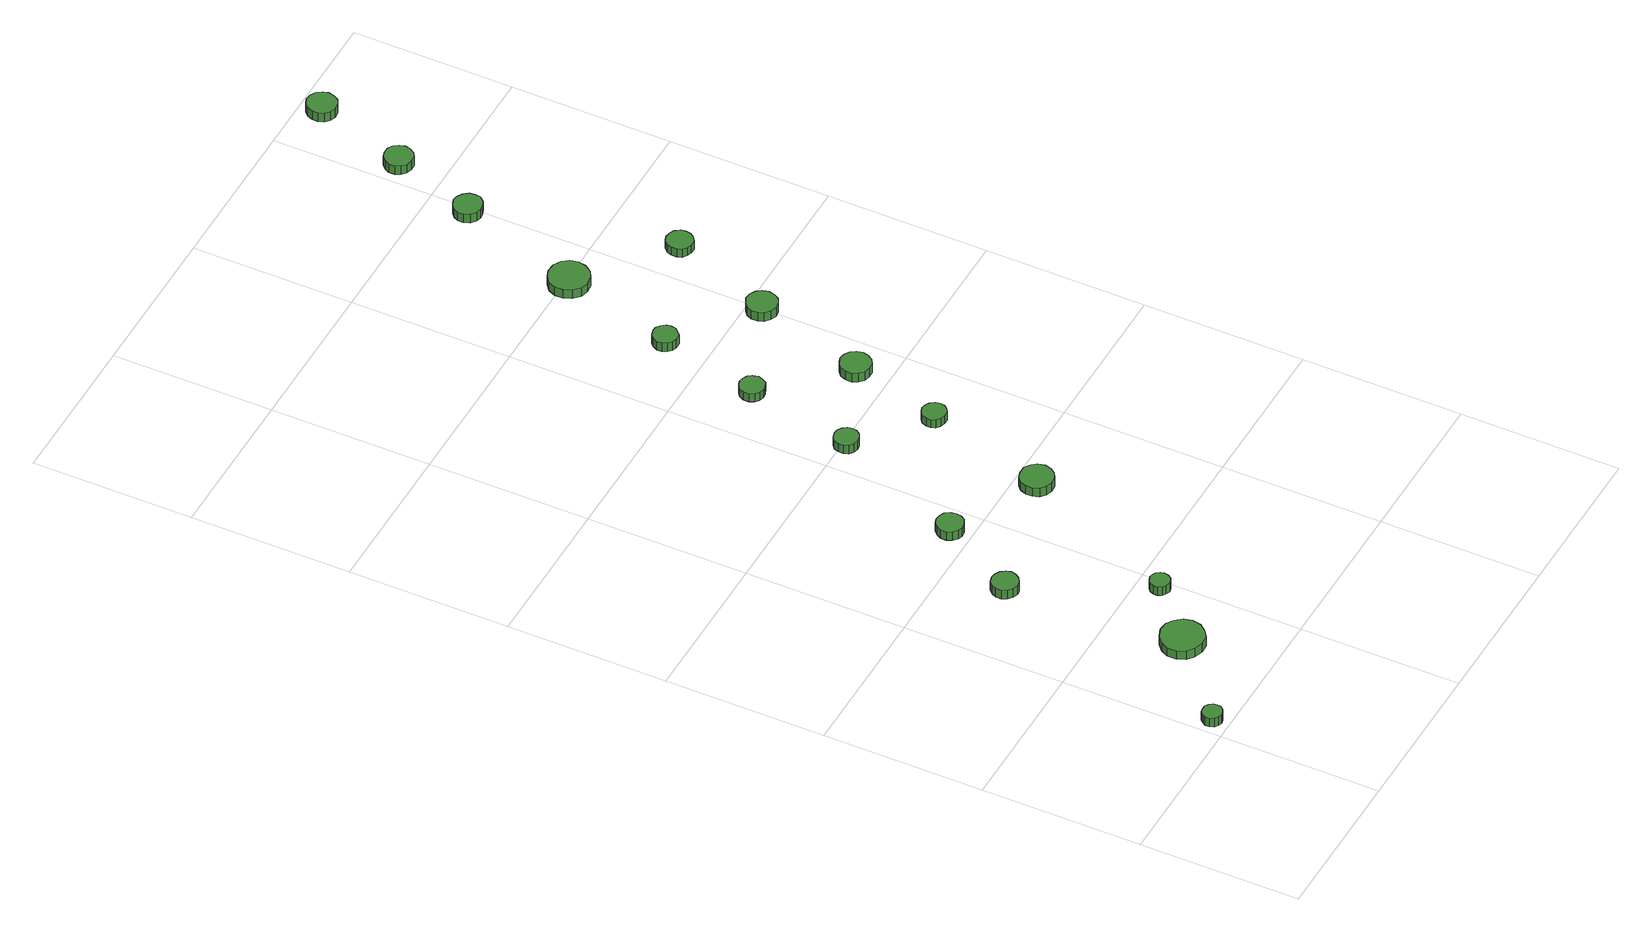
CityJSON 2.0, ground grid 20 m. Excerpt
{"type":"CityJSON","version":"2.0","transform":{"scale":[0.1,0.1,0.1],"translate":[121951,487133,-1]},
"CityObjects":{
"tree1":{"type":"SolitaryVegetationObject","attributes":{"function":"something"},"geometry":[{"type":"MultiSurface","lod":"1","boundaries":[[[0,1,2,3,4,5,6,7,8,9,10,11,12,13,14]],[[15,16,17,18,19,20,21,22,23,24,25,26,27,28,29]],[[0,29,28,1]],[[1,28,27,2]],[[2,27,26,3]],[[3,26,25,4]],[[4,25,24,5]],[[5,24,23,6]],[[6,23,22,7]],[[7,22,21,8]],[[8,21,20,9]],[[9,20,19,10]],[[10,19,18,11]],[[11,18,17,12]],[[12,17,16,13]],[[13,16,15,14]],[[14,15,29,0]]]}]},
"tree2":{"type":"SolitaryVegetationObject","attributes":{"function":"something"},"geometry":[{"type":"MultiSurface","lod":"1","boundaries":[[[30,31,32,33,34,35,36,37,38,39,40,41,42,43,44]],[[45,46,47,48,49,50,51,52,53,54,55,56,57,58,59]],[[30,59,58,31]],[[31,58,57,32]],[[32,57,56,33]],[[33,56,55,34]],[[34,55,54,35]],[[35,54,53,36]],[[36,53,52,37]],[[37,52,51,38]],[[38,51,50,39]],[[39,50,49,40]],[[40,49,48,41]],[[41,48,47,42]],[[42,47,46,43]],[[43,46,45,44]],[[44,45,59,30]]]}]},
"tree3":{"type":"SolitaryVegetationObject","attributes":{"function":"something"},"geometry":[{"type":"MultiSurface","lod":"1","boundaries":[[[60,61,62,63,64,65,66,67,68,69,70,71,72,73,74]],[[75,76,77,78,79,80,81,82,83,84,85,86,87,88,89]],[[60,89,88,61]],[[61,88,87,62]],[[62,87,86,63]],[[63,86,85,64]],[[64,85,84,65]],[[65,84,83,66]],[[66,83,82,67]],[[67,82,81,68]],[[68,81,80,69]],[[69,80,79,70]],[[70,79,78,71]],[[71,78,77,72]],[[72,77,76,73]],[[73,76,75,74]],[[74,75,89,60]]]}]},
"tree4":{"type":"SolitaryVegetationObject","attributes":{"function":"something"},"geometry":[{"type":"MultiSurface","lod":"1","boundaries":[[[90,91,92,93,94,95,96,97,98,99,100,101,102,103,104]],[[105,106,107,108,109,110,111,112,113,114,115,116,117,118,119]],[[90,119,118,91]],[[91,118,117,92]],[[92,117,116,93]],[[93,116,115,94]],[[94,115,114,95]],[[95,114,113,96]],[[96,113,112,97]],[[97,112,111,98]],[[98,111,110,99]],[[99,110,109,100]],[[100,109,108,101]],[[101,108,107,102]],[[102,107,106,103]],[[103,106,105,104]],[[104,105,119,90]]]}]},
"tree5":{"type":"SolitaryVegetationObject","attributes":{"function":"something"},"geometry":[{"type":"MultiSurface","lod":"1","boundaries":[[[120,121,122,123,124,125,126,127,128,129,130,131,132,133,134]],[[135,136,137,138,139,140,141,142,143,144,145,146,147,148,149]],[[120,149,148,121]],[[121,148,147,122]],[[122,147,146,123]],[[123,146,145,124]],[[124,145,144,125]],[[125,144,143,126]],[[126,143,142,127]],[[127,142,141,128]],[[128,141,140,129]],[[129,140,139,130]],[[130,139,138,131]],[[131,138,137,132]],[[132,137,136,133]],[[133,136,135,134]],[[134,135,149,120]]]}]},
"tree6":{"type":"SolitaryVegetationObject","attributes":{"function":"something"},"geometry":[{"type":"MultiSurface","lod":"1","boundaries":[[[150,151,152,153,154,155,156,157,158,159,160,161,162,163,164]],[[165,166,167,168,169,170,171,172,173,174,175,176,177,178,179]],[[150,179,178,151]],[[151,178,177,152]],[[152,177,176,153]],[[153,176,175,154]],[[154,175,174,155]],[[155,174,173,156]],[[156,173,172,157]],[[157,172,171,158]],[[158,171,170,159]],[[159,170,169,160]],[[160,169,168,161]],[[161,168,167,162]],[[162,167,166,163]],[[163,166,165,164]],[[164,165,179,150]]]}]},
"tree7":{"type":"SolitaryVegetationObject","attributes":{"function":"something"},"geometry":[{"type":"MultiSurface","lod":"1","boundaries":[[[180,181,182,183,184,185,186,187,188,189,190,191,192,193,194]],[[195,196,197,198,199,200,201,202,203,204,205,206,207,208,209]],[[180,209,208,181]],[[181,208,207,182]],[[182,207,206,183]],[[183,206,205,184]],[[184,205,204,185]],[[185,204,203,186]],[[186,203,202,187]],[[187,202,201,188]],[[188,201,200,189]],[[189,200,199,190]],[[190,199,198,191]],[[191,198,197,192]],[[192,197,196,193]],[[193,196,195,194]],[[194,195,209,180]]]}]},
"tree8":{"type":"SolitaryVegetationObject","attributes":{"function":"something"},"geometry":[{"type":"MultiSurface","lod":"1","boundaries":[[[210,211,212,213,214,215,216,217,218,219,220,221,222,223,224]],[[225,226,227,228,229,230,231,232,233,234,235,236,237,238,239]],[[210,239,238,211]],[[211,238,237,212]],[[212,237,236,213]],[[213,236,235,214]],[[214,235,234,215]],[[215,234,233,216]],[[216,233,232,217]],[[217,232,231,218]],[[218,231,230,219]],[[219,230,229,220]],[[220,229,228,221]],[[221,228,227,222]],[[222,227,226,223]],[[223,226,225,224]],[[224,225,239,210]]]}]},
"tree9":{"type":"SolitaryVegetationObject","attributes":{"function":"something"},"geometry":[{"type":"MultiSurface","lod":"1","boundaries":[[[240,241,242,243,244,245,246,247,248,249,250,251,252,253,254]],[[255,256,257,258,259,260,261,262,263,264,265,266,267,268,269]],[[240,269,268,241]],[[241,268,267,242]],[[242,267,266,243]],[[243,266,265,244]],[[244,265,264,245]],[[245,264,263,246]],[[246,263,262,247]],[[247,262,261,248]],[[248,261,260,249]],[[249,260,259,250]],[[250,259,258,251]],[[251,258,257,252]],[[252,257,256,253]],[[253,256,255,254]],[[254,255,269,240]]]}]},
"tree10":{"type":"SolitaryVegetationObject","attributes":{"function":"something"},"geometry":[{"type":"MultiSurface","lod":"1","boundaries":[[[270,271,272,273,274,275,276,277,278,279,280,281,282,283,284]],[[285,286,287,288,289,290,291,292,293,294,295,296,297,298,299]],[[270,299,298,271]],[[271,298,297,272]],[[272,297,296,273]],[[273,296,295,274]],[[274,295,294,275]],[[275,294,293,276]],[[276,293,292,277]],[[277,292,291,278]],[[278,291,290,279]],[[279,290,289,280]],[[280,289,288,281]],[[281,288,287,282]],[[282,287,286,283]],[[283,286,285,284]],[[284,285,299,270]]]}]},
"tree11":{"type":"SolitaryVegetationObject","attributes":{"function":"something"},"geometry":[{"type":"MultiSurface","lod":"1","boundaries":[[[300,301,302,303,304,305,306,307,308,309,310,311,312,313,314]],[[315,316,317,318,319,320,321,322,323,324,325,326,327,328,329]],[[300,329,328,301]],[[301,328,327,302]],[[302,327,326,303]],[[303,326,325,304]],[[304,325,324,305]],[[305,324,323,306]],[[306,323,322,307]],[[307,322,321,308]],[[308,321,320,309]],[[309,320,319,310]],[[310,319,318,311]],[[311,318,317,312]],[[312,317,316,313]],[[313,316,315,314]],[[314,315,329,300]]]}]},
"tree12":{"type":"SolitaryVegetationObject","attributes":{"function":"something"},"geometry":[{"type":"MultiSurface","lod":"1","boundaries":[[[330,331,332,333,334,335,336,337,338,339,340,341,342,343,344]],[[345,346,347,348,349,350,351,352,353,354,355,356,357,358,359]],[[330,359,358,331]],[[331,358,357,332]],[[332,357,356,333]],[[333,356,355,334]],[[334,355,354,335]],[[335,354,353,336]],[[336,353,352,337]],[[337,352,351,338]],[[338,351,350,339]],[[339,350,349,340]],[[340,349,348,341]],[[341,348,347,342]],[[342,347,346,343]],[[343,346,345,344]],[[344,345,359,330]]]}]},
"tree13":{"type":"SolitaryVegetationObject","attributes":{"function":"something"},"geometry":[{"type":"MultiSurface","lod":"1","boundaries":[[[360,361,362,363,364,365,366,367,368,369,370,371,372,373,374]],[[375,376,377,378,379,380,381,382,383,384,385,386,387,388,389]],[[360,389,388,361]],[[361,388,387,362]],[[362,387,386,363]],[[363,386,385,364]],[[364,385,384,365]],[[365,384,383,366]],[[366,383,382,367]],[[367,382,381,368]],[[368,381,380,369]],[[369,380,379,370]],[[370,379,378,371]],[[371,378,377,372]],[[372,377,376,373]],[[373,376,375,374]],[[374,375,389,360]]]}]},
"tree14":{"type":"SolitaryVegetationObject","attributes":{"function":"something"},"geometry":[{"type":"MultiSurface","lod":"1","boundaries":[[[390,391,392,393,394,395,396,397,398,399,400,401,402,403,404]],[[405,406,407,408,409,410,411,412,413,414,415,416,417,418,419]],[[390,419,418,391]],[[391,418,417,392]],[[392,417,416,393]],[[393,416,415,394]],[[394,415,414,395]],[[395,414,413,396]],[[396,413,412,397]],[[397,412,411,398]],[[398,411,410,399]],[[399,410,409,400]],[[400,409,408,401]],[[401,408,407,402]],[[402,407,406,403]],[[403,406,405,404]],[[404,405,419,390]]]}]},
"tree15":{"type":"SolitaryVegetationObject","attributes":{"function":"something"},"geometry":[{"type":"MultiSurface","lod":"1","boundaries":[[[420,421,422,423,424,425,426,427,428,429,430,431,432,433,434]],[[435,436,437,438,439,440,441,442,443,444,445,446,447,448,449]],[[420,449,448,421]],[[421,448,447,422]],[[422,447,446,423]],[[423,446,445,424]],[[424,445,444,425]],[[425,444,443,426]],[[426,443,442,427]],[[427,442,441,428]],[[428,441,440,429]],[[429,440,439,430]],[[430,439,438,431]],[[431,438,437,432]],[[432,437,436,433]],[[433,436,435,434]],[[434,435,449,420]]]}]},
"tree16":{"type":"SolitaryVegetationObject","attributes":{"function":"something"},"geometry":[{"type":"MultiSurface","lod":"1","boundaries":[[[450,451,452,453,454,455,456,457,458,459,460,461,462,463,464]],[[465,466,467,468,469,470,471,472,473,474,475,476,477,478,479]],[[450,479,478,451]],[[451,478,477,452]],[[452,477,476,453]],[[453,476,475,454]],[[454,475,474,455]],[[455,474,473,456]],[[456,473,472,457]],[[457,472,471,458]],[[458,471,470,459]],[[459,470,469,460]],[[460,469,468,461]],[[461,468,467,462]],[[462,467,466,463]],[[463,466,465,464]],[[464,465,479,450]]]}]},
"tree17":{"type":"SolitaryVegetationObject","attributes":{"function":"something"},"geometry":[{"type":"MultiSurface","lod":"1","boundaries":[[[480,481,482,483,484,485,486,487,488,489,490,491,492,493,494]],[[495,496,497,498,499,500,501,502,503,504,505,506,507,508,509]],[[480,509,508,481]],[[481,508,507,482]],[[482,507,506,483]],[[483,506,505,484]],[[484,505,504,485]],[[485,504,503,486]],[[486,503,502,487]],[[487,502,501,488]],[[488,501,500,489]],[[489,500,499,490]],[[490,499,498,491]],[[491,498,497,492]],[[492,497,496,493]],[[493,496,495,494]],[[494,495,509,480]]]}]}
},
"vertices":[
[32,20,25],[31,25,25],[28,29,25],[24,32,25],[19,32,25],[14,31,25],[10,27,25],[8,23,25],[8,18,25],[10,13,25],[14,10,25],[19,8,25],[24,9,25],[28,11,25],[31,15,25],[31,15,12],[28,11,12],[24,9,12],[19,8,12],[14,10,12],[10,13,12],[8,18,12],[8,23,12],[10,27,12],[14,31,12],[19,32,12],[24,32,12],[28,29,12],[31,25,12],[32,20,12],
[144,108,25],[142,118,25],[135,127,25],[126,133,25],[115,134,25],[104,130,25],[96,123,25],[91,113,25],[91,102,25],[96,92,25],[104,85,25],[115,81,25],[126,82,25],[135,88,25],[142,97,25],[142,97,12],[135,88,12],[126,82,12],[115,81,12],[104,85,12],[96,92,12],[91,102,12],[91,113,12],[96,123,12],[104,130,12],[115,134,12],[126,133,12],[135,127,12],[142,118,12],[144,108,12],
[124,327,25],[122,333,25],[118,339,25],[112,342,25],[106,343,25],[99,341,25],[94,336,25],[91,330,25],[91,323,25],[94,317,25],[99,313,25],[106,310,25],[112,311,25],[118,315,25],[122,320,25],[122,320,12],[118,315,12],[112,311,12],[106,310,12],[99,313,12],[94,317,12],[91,323,12],[91,330,12],[94,336,12],[99,341,12],[106,343,12],[112,342,12],[118,339,12],[122,333,12],[124,327,12],
[200,172,25],[199,177,25],[196,181,25],[192,183,25],[187,184,25],[182,182,25],[178,179,25],[176,174,25],[176,169,25],[178,164,25],[182,161,25],[187,159,25],[192,160,25],[196,162,25],[199,167,25],[199,167,12],[196,162,12],[192,160,12],[187,159,12],[182,161,12],[178,164,12],[176,169,12],[176,174,12],[178,179,12],[182,182,12],[187,184,12],[192,183,12],[196,181,12],[199,177,12],[200,172,12],
[179,424,28],[178,431,28],[174,437,28],[168,440,28],[161,441,28],[155,439,28],[150,434,28],[147,428,28],[147,421,28],[150,415,28],[155,410,28],[161,408,28],[168,409,28],[174,412,28],[178,418,28],[178,418,15],[174,412,15],[168,409,15],[161,408,15],[155,410,15],[150,415,15],[147,421,15],[147,428,15],[150,434,15],[155,439,15],[161,441,15],[168,440,15],[174,437,15],[178,431,15],[179,424,15],
[295,371,29],[293,380,29],[288,386,29],[281,391,29],[272,391,29],[264,389,29],[258,383,29],[255,375,29],[255,367,29],[258,359,29],[264,354,29],[272,351,29],[281,352,29],[288,356,29],[293,363,29],[293,363,16],[288,356,16],[281,352,16],[272,351,16],[264,354,16],[258,359,16],[255,367,16],[255,375,16],[258,383,16],[264,389,16],[272,391,16],[281,391,16],[288,386,16],[293,380,16],[295,371,16],
[252,593,28],[251,599,28],[247,604,28],[242,607,28],[236,608,28],[230,606,28],[225,602,28],[223,596,28],[223,590,28],[225,584,28],[230,580,28],[236,578,28],[242,579,28],[247,582,28],[251,587,28],[251,587,15],[247,582,15],[242,579,15],[236,578,15],[230,580,15],[225,584,15],[223,590,15],[223,596,15],[225,602,15],[230,606,15],[236,608,15],[242,607,15],[247,604,15],[251,599,15],[252,593,15],
[333,523,29],[332,529,29],[328,534,29],[323,537,29],[317,538,29],[311,536,29],[306,532,29],[304,526,29],[304,520,29],[306,515,29],[311,511,29],[317,509,29],[323,509,29],[328,512,29],[332,517,29],[332,517,17],[328,512,17],[323,509,17],[317,509,17],[311,511,17],[306,515,17],[304,520,17],[304,526,17],[306,532,17],[311,536,17],[317,538,17],[323,537,17],[328,534,17],[332,529,17],[333,523,17],
[285,728,24],[283,735,24],[280,740,24],[274,743,24],[268,744,24],[262,742,24],[257,738,24],[254,732,24],[254,725,24],[257,719,24],[262,715,24],[268,713,24],[274,714,24],[280,717,24],[283,722,24],[283,722,12],[280,717,12],[274,714,12],[268,713,12],[262,715,12],[257,719,12],[254,725,12],[254,732,12],[257,738,12],[262,742,12],[268,744,12],[274,743,12],[280,740,12],[283,735,12],[285,728,12],
[374,641,24],[372,649,24],[368,655,24],[361,659,24],[353,660,24],[346,657,24],[340,652,24],[337,645,24],[337,637,24],[340,630,24],[346,625,24],[353,623,24],[361,623,24],[368,627,24],[372,634,24],[372,634,11],[368,627,11],[361,623,11],[353,623,11],[346,625,11],[340,630,11],[337,637,11],[337,645,11],[340,652,11],[346,657,11],[353,660,11],[361,659,11],[368,655,11],[372,649,11],[374,641,11],
[315,854,24],[314,860,24],[310,865,24],[305,869,24],[298,869,24],[292,867,24],[288,863,24],[285,857,24],[285,851,24],[288,845,24],[292,841,24],[298,839,24],[305,839,24],[310,843,24],[314,848,24],[314,848,11],[310,843,11],[305,839,11],[298,839,11],[292,841,11],[288,845,11],[285,851,11],[285,857,11],[288,863,11],[292,867,11],[298,869,11],[305,869,11],[310,865,11],[314,860,11],[315,854,11],
[356,992,31],[354,1002,31],[348,1010,31],[339,1015,31],[328,1016,31],[319,1013,31],[311,1006,31],[307,997,31],[307,987,31],[311,977,31],[319,970,31],[328,967,31],[339,968,31],[348,973,31],[354,982,31],[354,982,18],[348,973,18],[339,968,18],[328,967,18],[319,970,18],[311,977,18],[307,987,18],[307,997,18],[311,1006,18],[319,1013,18],[328,1016,18],[339,1015,18],[348,1010,18],[354,1002,18],[356,992,18],
[416,781,24],[414,789,24],[410,795,24],[403,799,24],[395,800,24],[388,797,24],[382,792,24],[379,785,24],[379,777,24],[382,770,24],[388,765,24],[395,762,24],[403,763,24],[410,767,24],[414,773,24],[414,773,11],[410,767,11],[403,763,11],[395,762,11],[388,765,11],[382,770,11],[379,777,11],[379,785,11],[382,792,11],[388,797,11],[395,800,11],[403,799,11],[410,795,11],[414,789,11],[416,781,11],
[460,909,27],[459,915,27],[455,921,27],[449,924,27],[442,925,27],[436,923,27],[431,918,27],[429,912,27],[429,905,27],[431,899,27],[436,895,27],[442,893,27],[449,893,27],[455,897,27],[459,902,27],[459,902,15],[455,897,15],[449,893,15],[442,893,15],[436,895,15],[431,899,15],[429,905,15],[429,912,15],[431,918,15],[436,923,15],[442,925,15],[449,924,15],[455,921,15],[459,915,15],[460,909,15],
[404,1147,30],[403,1154,30],[398,1160,30],[392,1164,30],[385,1165,30],[378,1162,30],[372,1157,30],[369,1151,30],[369,1144,30],[372,1137,30],[378,1132,30],[385,1130,30],[392,1131,30],[398,1134,30],[403,1140,30],[403,1140,17],[398,1134,17],[392,1131,17],[385,1130,17],[378,1132,17],[372,1137,17],[369,1144,17],[369,1151,17],[372,1157,17],[378,1162,17],[385,1165,17],[392,1164,17],[398,1160,17],[403,1154,17],[404,1147,17],
[446,1256,24],[444,1263,24],[440,1269,24],[434,1273,24],[426,1273,24],[419,1271,24],[414,1266,24],[411,1260,24],[411,1252,24],[414,1246,24],[419,1241,24],[426,1239,24],[434,1239,24],[440,1243,24],[444,1249,24],[444,1249,11],[440,1243,11],[434,1239,11],[426,1239,11],[419,1241,11],[414,1246,11],[411,1252,11],[411,1260,11],[414,1266,11],[419,1271,11],[426,1273,11],[434,1273,11],[440,1269,11],[444,1263,11],[446,1256,11],
[487,1374,23],[485,1381,23],[481,1387,23],[474,1391,23],[466,1392,23],[459,1389,23],[454,1384,23],[451,1377,23],[451,1370,23],[454,1363,23],[459,1358,23],[466,1355,23],[474,1356,23],[481,1360,23],[485,1366,23],[485,1366,10],[481,1360,10],[474,1356,10],[466,1355,10],[459,1358,10],[454,1363,10],[451,1370,10],[451,1377,10],[454,1384,10],[459,1389,10],[466,1392,10],[474,1391,10],[481,1387,10],[485,1381,10],[487,1374,10]
]}
